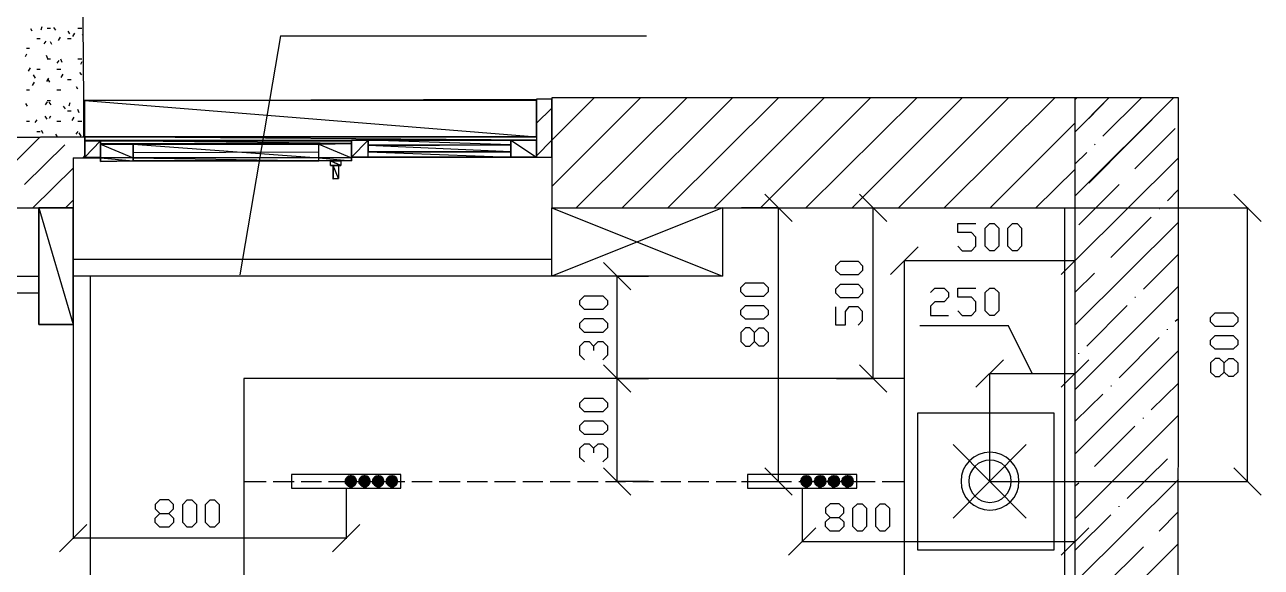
# Model space of a CAD drawing. Extents: x -3 to 1587, y 0 to 1122.
# Drawn here: x 869 to 1172.8, y 788.5 to 921.8 of the extents above; entities that cross this region are included whole.
import ezdxf

# ---------------------------------------------------------------- set-up
doc = ezdxf.new("R2010")
doc.units = 0
doc.layers.add('Page_1', color=7, linetype='CONTINUOUS')

msp = doc.modelspace()

# ---------------------------------------------------------------- linework, layer by layer
at = {"layer": 'Page_1', "color": 7}
for points in [[(859.52, 935.6767), (859.2, 894.0767), (862.08, 894.0767), (883.52, 894.2367), (883.52, 903.1967), (883.2, 941.5967), (864.32, 941.5967), (864.32, 935.6767)], [(887.68, 893.2767), (883.84, 893.2767), (883.84, 889.1167), (887.68, 889.1167)], [(953.44, 893.4367), (949.28, 893.4367), (949.28, 889.2767), (953.44, 889.2767)], [(994.72, 893.4367), (988.48, 893.4367), (988.48, 889.2767), (994.72, 889.2767)], [(895.68, 888.3167), (895.68, 892.4767), (887.68, 892.4767), (887.68, 888.1567)], [(941.28, 888.3167), (941.28, 892.4767), (949.28, 892.6367), (949.28, 888.3167)], [(988.48, 892.3167), (953.44, 892.1567), (953.44, 890.5567), (988.48, 890.5567)], [(946.72, 887.1967), (944.16, 887.1967), (944.16, 888.3167), (946.72, 888.3167)], [(998.56, 876.7967), (1040.48, 876.7967), (1040.48, 859.9967), (998.56, 859.9967)], [(922.88, 606.2367), (1085.12, 606.2367), (1085.12, 834.8767), (922.88, 834.8767)], [(934.56, 807.9967), (961.44, 807.9967), (961.44, 811.3567), (934.56, 811.3567)], [(1046.56, 807.9967), (1073.44, 807.9967), (1073.44, 811.3567), (1046.56, 811.3567)]]:
    msp.add_lwpolyline(points, close=True, dxfattribs=at)
at = {"layer": 'Page_1', "color": 1}
for points in [[(870.88, 920.1567), (870.56, 920.7967)], [(870.88, 920.1567), (870.56, 920.7967)], [(873.28, 921.2767), (872.96, 920.4767)], [(873.28, 921.2767), (872.96, 920.4767)], [(874.56, 920.9567), (875.36, 920.9567)], [(874.56, 920.9567), (875.36, 920.9567)], [(876.64, 920.4767), (876.16, 921.1167)], [(876.64, 920.4767), (876.16, 921.1167)], [(882.08, 920.9567), (883.04, 920.9567)], [(882.08, 920.9567), (883.04, 920.9567)], [(872, 918.3967), (872.8, 918.3967)], [(872, 918.3967), (872.8, 918.3967)], [(874.24, 917.7567), (873.76, 917.1167)], [(874.24, 917.7567), (873.76, 917.1167)], [(875.68, 916.9567), (875.36, 917.5967)], [(875.68, 916.9567), (875.36, 917.5967)], [(877.76, 918.7167), (877.28, 917.9167)], [(877.76, 918.7167), (877.28, 917.9167)], [(879.52, 918.3967), (880.48, 918.3967)], [(879.52, 918.3967), (880.48, 918.3967)], [(880.16, 919.5167), (879.68, 920.1567)], [(880.16, 919.5167), (879.68, 920.1567)], [(881.28, 919.6767), (880.8, 918.8767)], [(881.28, 919.6767), (880.8, 918.8767)], [(883.36, 919.0367), (883.2, 919.3567)], [(883.36, 919.0367), (883.2, 919.3567)], [(869.44, 914.5567), (869.12, 913.9167)], [(869.44, 914.5567), (869.12, 913.9167)], [(869.44, 915.9967), (870.24, 915.9967)], [(869.44, 915.9967), (870.24, 915.9967)], [(874.72, 913.4367), (874.4, 914.2367)], [(874.72, 913.4367), (874.4, 914.2367)], [(874.56, 913.4367), (875.36, 913.4367)], [(874.56, 913.4367), (875.36, 913.4367)], [(877.44, 912.9567), (876.96, 912.3167)], [(877.44, 912.9567), (876.96, 912.3167)], [(878.24, 912.4767), (877.92, 913.2767)], [(878.24, 912.4767), (877.92, 913.2767)], [(882.08, 913.4367), (883.04, 913.4367)], [(882.08, 913.4367), (883.04, 913.4367)], [(883.04, 912.6367), (882.72, 911.9967)], [(883.04, 912.6367), (882.72, 911.9967)], [(870.4, 911.1967), (869.92, 910.3967)], [(870.4, 911.1967), (869.92, 910.3967)], [(871.68, 908.6367), (871.2, 909.4367)], [(871.68, 908.6367), (871.2, 909.4367)], [(872, 910.8767), (872.8, 910.8767)], [(872, 910.8767), (872.8, 910.8767)], [(874.88, 908.6367), (874.4, 907.8367)], [(874.88, 908.6367), (874.4, 907.8367)], [(875.2, 907.6767), (874.72, 908.4767)], [(875.2, 907.6767), (874.72, 908.4767)], [(876.96, 910.8767), (877.92, 910.8767)], [(876.96, 910.8767), (877.92, 910.8767)], [(878.4, 909.5967), (877.92, 908.7967)], [(878.4, 909.5967), (877.92, 908.7967)], [(879.52, 908.3167), (880.48, 908.3167)], [(879.52, 908.3167), (880.48, 908.3167)], [(883.04, 909.4367), (882.56, 910.0767)], [(883.04, 909.4367), (882.56, 910.0767)], [(869.44, 905.7567), (870.24, 905.7567)], [(869.44, 905.7567), (870.24, 905.7567)], [(871.36, 907.6767), (870.88, 906.8767)], [(871.36, 907.6767), (870.88, 906.8767)], [(876.96, 905.7567), (877.92, 905.7567)], [(876.96, 905.7567), (877.92, 905.7567)], [(882.08, 905.9167), (881.76, 906.5567)], [(882.08, 905.9167), (881.76, 906.5567)], [(869.76, 901.7567), (869.28, 902.3967)], [(869.76, 901.7567), (869.28, 902.3967)], [(874.56, 902.8767), (874.08, 902.0767)], [(874.56, 902.8767), (874.08, 902.0767)], [(874.56, 903.1967), (875.36, 903.1967)], [(874.56, 903.1967), (875.36, 903.1967)], [(875.52, 902.0767), (875.04, 902.7167)], [(875.52, 902.0767), (875.04, 902.7167)], [(880.16, 902.5567), (879.84, 901.7567)], [(880.16, 902.5567), (879.84, 901.7567)], [(998.56, 893.4367), (1008.96, 903.8367)], [(998.56, 882.0767), (1020.32, 903.8367)], [(1004.48, 876.7967), (1031.68, 903.8367)], [(1015.84, 876.7967), (1042.88, 903.8367)], [(1027.04, 876.7967), (1054.24, 903.8367)], [(1038.4, 876.7967), (1065.44, 903.8367)], [(1049.76, 876.7967), (1076.8, 903.8367)], [(1060.96, 876.7967), (1088.16, 903.8367)], [(1072.32, 876.7967), (1099.36, 903.8367)], [(1083.68, 876.7967), (1110.72, 903.8367)], [(1094.88, 876.7967), (1122.08, 903.8367)], [(1127.04, 895.3567), (1135.36, 903.8367)], [(1127.04, 879.6767), (1151.2, 903.8367)], [(1127.04, 903.3567), (1127.52, 903.8367)], [(1130.4, 898.7167), (1135.36, 903.8367)], [(1130.4, 882.8767), (1151.2, 903.8367)], [(1133.92, 894.3967), (1143.36, 903.8367)], [(1133.92, 894.3967), (1143.36, 903.8367)], [(874.56, 898.5567), (874.08, 899.3567)], [(874.56, 898.5567), (874.08, 899.3567)], [(875.36, 899.3567), (875.04, 898.7167)], [(875.36, 899.3567), (875.04, 898.7167)], [(879.04, 901.1167), (878.56, 901.7567)], [(879.04, 901.1167), (878.56, 901.7567)], [(879.52, 900.6367), (880.48, 900.6367)], [(879.52, 900.6367), (880.48, 900.6367)], [(882.4, 900.1567), (882.08, 900.9567)], [(882.4, 900.1567), (882.08, 900.9567)], [(994.72, 897.5967), (998.56, 901.2767)], [(994.72, 897.5967), (998.56, 901.2767)], [(869.44, 898.0767), (870.24, 898.0767)], [(869.44, 898.0767), (870.24, 898.0767)], [(872, 898.3967), (871.52, 897.7567)], [(872, 898.3967), (871.52, 897.7567)], [(876.96, 898.0767), (877.92, 898.0767)], [(876.96, 898.0767), (877.92, 898.0767)], [(881.12, 899.0367), (880.64, 898.2367)], [(881.12, 899.0367), (880.64, 898.2367)], [(882.08, 898.0767), (883.04, 898.0767)], [(882.08, 898.0767), (883.04, 898.0767)], [(883.52, 897.1167), (883.84, 897.4367)], [(883.52, 897.1167), (883.84, 897.4367)], [(1106.24, 876.7967), (1127.04, 897.5967)], [(1141.76, 886.3967), (1151.68, 896.3167)], [(1141.76, 886.3967), (1151.68, 896.3167)], [(865.44, 886.8767), (872.64, 894.0767)], [(865.44, 886.8767), (872.64, 894.0767)], [(872, 895.5167), (872.8, 895.5167)], [(872, 895.5167), (872.8, 895.5167)], [(873.6, 895.0367), (873.12, 895.8367)], [(873.6, 895.0367), (873.12, 895.8367)], [(877.12, 894.2367), (876.64, 894.8767)], [(877.12, 894.2367), (876.64, 894.8767)], [(882.08, 895.5167), (881.6, 894.8767)], [(882.08, 895.5167), (881.6, 894.8767)], [(882.88, 894.3967), (882.4, 895.1967)], [(882.88, 894.3967), (882.4, 895.1967)], [(994.72, 889.5967), (998.56, 893.4367)], [(994.72, 889.5967), (998.56, 893.4367)], [(868.96, 882.5567), (878.88, 892.3167)], [(868.96, 882.5567), (878.88, 892.3167)], [(1127.04, 887.5167), (1129.92, 890.3967)], [(1131.84, 892.3167), (1132, 892.4767)], [(1131.84, 892.3167), (1132, 892.4767)], [(883.36, 889.1167), (883.84, 889.5967)], [(883.36, 889.1167), (883.84, 889.5967)], [(1127.2, 863.9967), (1152.48, 889.1167)], [(1127.2, 863.9967), (1152.48, 889.1167)], [(871.04, 876.7967), (880.96, 886.5567)], [(871.04, 876.7967), (880.96, 886.5567)], [(1117.44, 876.7967), (1127.04, 886.2367)], [(1128, 872.6367), (1137.92, 882.5567)], [(1128, 872.6367), (1137.92, 882.5567)], [(1149.76, 878.5567), (1152.48, 881.2767)], [(1149.76, 878.5567), (1152.48, 881.2767)], [(879.04, 876.7967), (880.96, 878.7167)], [(879.04, 876.7967), (880.96, 878.7167)], [(1147.68, 876.6367), (1147.84, 876.6367)], [(1147.68, 876.6367), (1147.84, 876.6367)], [(1127.2, 848.1567), (1152.48, 873.2767)], [(1127.2, 848.1567), (1152.48, 873.2767)], [(1135.84, 864.6367), (1145.76, 874.5567)], [(1135.84, 864.6367), (1145.76, 874.5567)], [(1143.84, 856.7967), (1152.48, 865.4367)], [(1143.84, 856.7967), (1152.48, 865.4367)], [(1127.2, 856.1567), (1131.84, 860.7967)], [(1127.2, 856.1567), (1131.84, 860.7967)], [(1127.2, 832.3167), (1152.48, 857.5967)], [(1127.2, 832.3167), (1152.48, 857.5967)], [(1141.76, 854.8767), (1141.92, 854.8767)], [(1141.76, 854.8767), (1141.92, 854.8767)], [(1129.92, 842.8767), (1139.84, 852.7967)], [(1129.92, 842.8767), (1139.84, 852.7967)], [(1151.68, 848.9567), (1152.48, 849.5967)], [(1151.68, 848.9567), (1152.48, 849.5967)], [(1137.92, 835.0367), (1147.68, 844.9567)], [(1137.92, 835.0367), (1147.68, 844.9567)], [(1149.76, 846.8767), (1149.76, 847.0367)], [(1149.76, 846.8767), (1149.76, 847.0367)], [(1127.2, 816.4767), (1152.48, 841.7567)], [(1127.2, 816.4767), (1152.48, 841.7567)], [(1128, 840.9567), (1128, 841.1167)], [(1128, 840.9567), (1128, 841.1167)], [(1135.84, 833.1167), (1136, 833.1167)], [(1135.84, 833.1167), (1136, 833.1167)], [(1145.76, 827.1967), (1152.48, 833.7567)], [(1145.76, 827.1967), (1152.48, 833.7567)], [(1127.2, 824.4767), (1133.92, 831.0367)], [(1127.2, 824.4767), (1133.92, 831.0367)], [(1127.2, 800.6367), (1152.48, 825.9167)], [(1127.2, 800.6367), (1152.48, 825.9167)], [(1131.84, 813.2767), (1141.76, 823.1967)], [(1131.84, 813.2767), (1141.76, 823.1967)], [(1143.84, 825.1167), (1143.84, 825.2767)], [(1143.84, 825.1167), (1143.84, 825.2767)], [(1139.84, 805.4367), (1149.76, 815.1967)], [(1139.84, 805.4367), (1149.76, 815.1967)], [(1127.2, 784.9567), (1152.48, 810.0767)], [(1127.2, 784.9567), (1152.48, 810.0767)], [(1127.2, 808.6367), (1128, 809.2767)], [(1127.2, 808.6367), (1128, 809.2767)], [(1137.92, 803.3567), (1137.92, 803.5167)], [(1137.92, 803.3567), (1137.92, 803.5167)], [(1147.68, 797.4367), (1152.32, 802.0767)], [(1147.68, 797.4367), (1152.32, 802.0767)], [(1127.2, 792.7967), (1135.84, 801.4367)], [(1127.2, 792.7967), (1135.84, 801.4367)], [(1127.2, 769.1167), (1152.32, 794.2367)], [(1127.2, 769.1167), (1152.32, 794.2367)], [(1133.92, 783.6767), (1143.84, 793.5967)], [(1133.92, 783.6767), (1143.84, 793.5967)]]:
    msp.add_lwpolyline(points, dxfattribs=at)
at = {"layer": 'Page_1', "color": 7}
for points in [[(931.84, 919.0367), (921.92, 860.3167)], [(931.84, 919.0367), (1021.76, 919.0367)], [(883.52, 903.1967), (883.52, 894.2367), (862.08, 894.0767)], [(880.96, 889.1167), (883.84, 889.1167), (883.84, 903.1967)], [(883.84, 903.1967), (883.52, 903.1967)], [(883.84, 903.1967), (994.72, 903.5167)], [(998.56, 903.5167), (994.72, 903.5167), (994.72, 889.2767), (998.56, 889.2767)], [(998.56, 903.8367), (998.56, 876.7967), (1127.04, 876.7967)], [(1152.48, 903.8367), (998.56, 903.8367)], [(998.56, 889.2767), (998.56, 903.5167)], [(1127.04, 903.8367), (1127.04, 246.3967)], [(1152.48, 903.8367), (1130.4, 903.8367)], [(1152.16, 177.5967), (1152.48, 903.8367)], [(887.68, 893.2767), (949.28, 893.4367)], [(953.44, 893.4367), (988.48, 893.4367)], [(887.68, 888.1567), (887.68, 892.4767)], [(887.68, 892.4767), (895.68, 892.4767), (895.68, 888.3167), (887.68, 888.1567), (887.68, 889.1167)], [(895.68, 892.4767), (941.28, 892.4767)], [(941.28, 892.4767), (895.68, 892.4767)], [(895.68, 890.3967), (941.28, 890.5567)], [(941.28, 892.4767), (949.28, 892.6367)], [(941.28, 888.3167), (941.28, 892.4767)], [(949.28, 892.6367), (949.28, 888.3167)], [(880.96, 889.1167), (880.96, 876.7967)], [(941.28, 888.3167), (895.68, 888.3167)], [(895.68, 888.3167), (941.28, 888.3167)], [(944.16, 888.3167), (941.28, 888.3167)], [(946.08, 887.1967), (946.08, 883.9967), (944.8, 883.8367), (944.8, 887.1967)], [(949.28, 888.3167), (946.72, 888.3167)], [(949.28, 889.2767), (949.28, 888.3167)], [(953.44, 889.2767), (988.48, 889.2767)], [(865.44, 876.7967), (880.96, 876.7967)], [(872.48, 876.7967), (872.48, 848.1567)], [(880.96, 876.7967), (880.96, 848.1567)], [(880.96, 876.7967), (880.96, 848.1567)], [(998.56, 876.7967), (1040.48, 859.9967)], [(1040.48, 876.7967), (998.56, 859.9967)], [(998.56, 859.9967), (880.96, 859.9967)], [(872.48, 855.8367), (574.08, 855.8367)], [(872.48, 848.1567), (880.96, 848.1567)], [(1097.12, 800.6367), (1115.04, 818.7167)], [(1097.12, 818.7167), (1115.04, 800.6367)]]:
    msp.add_lwpolyline(points, dxfattribs=at)
at = {"layer": 'Page_1', "color": 1}
for points in [[(994.72, 903.5167), (994.72, 903.1967), (883.84, 903.1967)], [(994.72, 903.1967), (883.84, 903.1967), (994.72, 894.2367)], [(883.84, 903.1967), (994.72, 894.2367), (883.84, 894.2367)], [(883.84, 894.2367), (883.84, 893.4367), (994.72, 893.4367)], [(883.84, 894.2367), (994.72, 894.2367), (994.72, 893.4367)], [(883.84, 893.4367), (994.72, 893.4367), (883.84, 893.2767)], [(883.84, 893.2767), (887.68, 893.2767), (883.84, 889.2767)], [(887.68, 893.2767), (883.84, 889.2767), (887.68, 889.2767)], [(949.28, 893.4367), (949.28, 893.2767), (887.68, 893.2767)], [(887.68, 893.2767), (887.68, 892.6367), (949.28, 892.6367)], [(887.68, 893.2767), (949.28, 893.2767), (949.28, 892.6367)], [(949.28, 893.4367), (953.44, 893.4367), (949.28, 889.2767)], [(953.44, 893.4367), (949.28, 889.2767), (953.44, 889.2767)], [(988.48, 893.4367), (953.44, 893.4367), (953.44, 893.4367)], [(953.44, 893.4367), (953.44, 892.3167), (988.48, 892.3167)], [(953.44, 893.4367), (988.48, 893.4367), (988.48, 892.3167)], [(994.72, 893.4367), (988.48, 893.4367), (994.72, 889.2767)], [(988.48, 893.4367), (994.72, 889.2767), (988.48, 889.2767)], [(887.68, 892.6367), (949.28, 892.6367), (887.68, 892.4767)], [(895.68, 892.4767), (887.68, 892.4767), (895.68, 889.1167)], [(887.68, 892.4767), (895.68, 889.1167), (887.68, 889.1167)], [(941.28, 892.4767), (895.68, 892.4767), (941.28, 889.1167)], [(895.68, 892.4767), (941.28, 889.1167), (895.68, 889.1167)], [(949.28, 892.6367), (941.28, 892.4767), (949.28, 889.1167)], [(941.28, 892.4767), (949.28, 889.1167), (941.28, 889.1167)], [(953.44, 892.3167), (988.48, 892.3167), (953.44, 892.1567)], [(988.48, 890.5567), (953.44, 890.5567), (953.44, 890.5567), (988.48, 890.5567), (953.44, 890.5567), (988.48, 889.2767)], [(953.44, 890.5567), (988.48, 889.2767), (953.44, 889.2767)], [(883.84, 889.2767), (887.68, 889.2767), (883.84, 889.1167)], [(887.68, 889.2767), (883.84, 889.1167), (887.68, 889.1167)], [(895.68, 889.1167), (887.68, 889.1167), (895.68, 888.3167)], [(887.68, 889.1167), (895.68, 888.3167), (887.68, 888.1567)], [(941.28, 889.1167), (895.68, 889.1167), (941.28, 888.3167)], [(895.68, 889.1167), (941.28, 888.3167), (895.68, 888.3167)], [(949.28, 889.1167), (941.28, 889.1167), (949.28, 888.3167)], [(941.28, 889.1167), (949.28, 888.3167), (941.28, 888.3167)], [(946.72, 888.3167), (944.16, 888.3167), (944.16, 888.3167)], [(946.72, 887.1967), (946.72, 887.1967), (944.16, 887.1967), (946.72, 887.1967), (944.16, 887.1967), (944.16, 888.3167)], [(944.16, 888.3167), (946.72, 888.3167), (946.72, 887.1967)], [(946.08, 887.1967), (944.8, 887.1967), (944.8, 887.1967)], [(944.8, 887.1967), (944.8, 883.9967), (946.08, 883.9967)], [(944.8, 887.1967), (946.08, 887.1967), (946.08, 883.9967)], [(949.28, 889.2767), (953.44, 889.2767)], [(953.44, 889.2767), (949.28, 889.2767), (949.28, 889.2767)], [(953.44, 889.2767), (976.96, 889.2767), (976.96, 889.2767)], [(976.96, 889.2767), (976.96, 889.2767), (953.44, 889.2767), (976.96, 889.2767), (953.44, 889.2767), (988.48, 889.2767)], [(994.72, 889.2767), (988.48, 889.2767)], [(988.48, 889.2767), (994.72, 889.2767), (994.72, 889.2767)], [(994.72, 889.2767), (994.72, 889.2767), (988.48, 889.2767)], [(944.8, 883.9967), (946.08, 883.9967), (944.8, 883.8367)], [(1139.84, 884.4767)], [(1139.84, 884.4767)], [(880.96, 876.7967), (872.48, 876.7967), (880.96, 848.1567)], [(872.48, 876.7967), (880.96, 848.1567), (872.48, 848.1567)], [(1133.92, 862.7167)], [(1133.92, 862.7167)], [(1121.92, 826.3967), (1088.32, 826.3967), (1088.32, 792.7967), (1121.92, 792.7967)], [(1151.68, 817.2767)], [(1151.68, 817.2767)], [(1129.92, 811.3567)], [(1129.92, 811.3567)], [(1145.76, 795.5167)], [(1145.76, 795.5167)]]:
    msp.add_lwpolyline(points, close=True, dxfattribs=at)
at = {"layer": 'Page_1', "color": 4}
for points in [[(988.48, 890.5567), (953.44, 892.1567), (988.48, 892.3167)], [(953.44, 890.5567), (988.48, 890.5567), (953.44, 892.1567)]]:
    msp.add_lwpolyline(points, close=True, dxfattribs=at)
at = {"layer": 'Page_1', "color": 5}
for points in [[(1057.6, 873.4367), (1050.88, 880.1567)], [(1080.8, 873.4367), (1074.08, 880.1567)], [(1172.8, 873.4367), (1166.08, 880.1567)], [(1045.12, 809.5967), (1054.24, 809.5967), (1054.24, 876.7967), (1045.12, 876.7967)], [(1068.48, 876.7967), (1077.6, 876.7967)], [(1077.44, 834.8767), (1077.44, 876.7967)], [(1127.04, 876.7967), (1169.6, 876.7967)], [(1169.44, 809.5967), (1169.44, 876.7967)], [(1098.24, 867.3567), (1099.36, 866.2367), (1101.6, 866.2367), (1102.72, 867.3567), (1102.72, 869.5967), (1101.6, 870.7167), (1098.24, 870.7167), (1098.24, 872.9567), (1102.72, 872.9567)], [(1088.48, 867.1967), (1081.76, 860.4767)], [(1123.68, 860.4767), (1130.4, 867.1967)], [(1017.92, 856.6367), (1011.2, 863.3567)], [(1085.12, 834.8767), (1085.12, 863.8367), (1127.04, 863.8367), (1127.04, 834.8767)], [(1022.24, 834.8767), (1014.56, 834.8767), (1014.56, 859.9967), (1022.24, 859.9967)], [(1091.52, 855.9967), (1092.64, 857.1167), (1094.88, 857.1167), (1096, 855.9967), (1096, 854.8767), (1094.88, 853.7567), (1092.64, 853.7567), (1091.52, 852.6367), (1091.52, 850.3967), (1096, 850.3967)], [(1098.24, 851.5167), (1099.36, 850.3967), (1101.6, 850.3967), (1102.72, 851.5167), (1102.72, 853.7567), (1101.6, 854.8767), (1098.24, 854.8767), (1098.24, 857.1167), (1102.72, 857.1167)], [(1073.76, 847.9967), (1074.88, 849.1167), (1074.88, 851.3567), (1073.76, 852.4767), (1071.52, 852.4767), (1070.56, 851.3567), (1070.56, 847.9967), (1068.32, 847.9967), (1068.32, 852.4767)], [(880.96, 848.1567), (880.96, 795.5167)], [(1116.48, 836.1567), (1110.72, 847.8367), (1088.96, 847.8367)], [(1048.32, 846.2367), (1049.44, 847.3567), (1050.56, 847.3567), (1051.68, 846.2367), (1051.68, 843.9967), (1050.56, 842.8767), (1049.44, 842.8767), (1048.32, 843.9967), (1048.32, 846.2367), (1047.2, 847.3567), (1046.08, 847.3567), (1044.96, 846.2367), (1044.96, 843.9967), (1046.08, 842.8767), (1047.2, 842.8767), (1048.32, 843.9967)], [(1006.56, 839.5167), (1005.44, 840.6367), (1005.44, 842.8767), (1006.56, 843.9967), (1007.68, 843.9967), (1008.8, 842.8767), (1008.8, 841.7567)], [(1008.8, 842.8767), (1009.92, 843.9967), (1011.04, 843.9967), (1012.16, 842.8767), (1012.16, 840.6367), (1011.04, 839.5167)], [(1109.44, 839.5167), (1102.72, 832.7967)], [(1123.68, 832.7967), (1130.4, 839.5167)], [(1163.68, 838.7167), (1164.8, 839.8367), (1165.92, 839.8367), (1167.04, 838.7167), (1167.04, 836.4767), (1165.92, 835.3567), (1164.8, 835.3567), (1163.68, 836.4767), (1163.68, 838.7167), (1162.56, 839.8367), (1161.44, 839.8367), (1160.32, 838.7167), (1160.32, 836.4767), (1161.44, 835.3567), (1162.56, 835.3567), (1163.68, 836.4767)], [(1011.2, 838.2367), (1017.92, 831.5167)], [(1017.92, 831.5167), (1011.2, 838.2367)], [(1074.08, 838.2367), (1080.8, 831.5167)], [(1106.08, 809.5967), (1106.08, 836.1567), (1127.04, 836.1567), (1127.04, 809.5967)], [(1022.24, 809.5967), (1014.56, 809.5967), (1014.56, 834.8767), (1022.24, 834.8767)], [(1068.48, 834.8767), (1077.6, 834.8767)], [(1006.56, 814.3967), (1005.44, 815.5167), (1005.44, 817.7567), (1006.56, 818.8767), (1007.68, 818.8767), (1008.8, 817.7567), (1008.8, 816.6367)], [(1008.8, 817.7567), (1009.92, 818.8767), (1011.04, 818.8767), (1012.16, 817.7567), (1012.16, 815.5167), (1011.04, 814.3967)], [(1011.2, 812.9567), (1017.92, 806.2367)], [(1050.88, 812.9567), (1057.6, 806.2367)], [(1166.08, 812.9567), (1172.8, 806.2367)], [(922.88, 809.5967), (928.32, 809.5967)], [(930.08, 809.5967), (935.2, 809.5967)], [(936.96, 809.5967), (941.92, 809.5967)], [(943.68, 809.5967), (948.8, 809.5967)], [(950.56, 809.5967), (955.52, 809.5967)], [(957.28, 809.5967), (962.4, 809.5967)], [(964.16, 809.5967), (969.12, 809.5967)], [(970.88, 809.5967), (976, 809.5967)], [(977.76, 809.5967), (982.72, 809.5967)], [(984.48, 809.5967), (989.6, 809.5967)], [(991.36, 809.5967), (996.32, 809.5967)], [(998.08, 809.5967), (1003.04, 809.5967)], [(1004.8, 809.5967), (1009.92, 809.5967)], [(1011.68, 809.5967), (1016.64, 809.5967)], [(1018.4, 809.5967), (1023.52, 809.5967)], [(1025.28, 809.5967), (1030.24, 809.5967)], [(1032, 809.5967), (1037.12, 809.5967)], [(1038.88, 809.5967), (1043.84, 809.5967)], [(1045.6, 809.5967), (1050.72, 809.5967)], [(1052.48, 809.5967), (1057.44, 809.5967)], [(1059.2, 809.5967), (1064.32, 809.5967)], [(1066.08, 809.5967), (1071.04, 809.5967)], [(1072.8, 809.5967), (1077.92, 809.5967)], [(1079.68, 809.5967), (1085.12, 809.5967)], [(1106.08, 809.5967), (1169.6, 809.5967)], [(904.48, 801.7567), (905.6, 800.6367), (905.6, 799.5167), (904.48, 798.3967), (902.24, 798.3967), (901.12, 799.5167), (901.12, 800.6367), (902.24, 801.7567), (904.48, 801.7567), (905.6, 802.8767), (905.6, 803.9967), (904.48, 805.1167), (902.24, 805.1167), (901.12, 803.9967), (901.12, 802.8767), (902.24, 801.7567)], [(948, 807.9967), (948, 795.5167)], [(1060, 807.9967), (1060, 794.7167)], [(1127.04, 807.9967), (1127.04, 794.7167)], [(1069.12, 800.7967), (1070.24, 799.6767), (1070.24, 798.5567), (1069.12, 797.4367), (1066.88, 797.4367), (1065.76, 798.5567), (1065.76, 799.6767), (1066.88, 800.7967), (1069.12, 800.7967), (1070.24, 801.9167), (1070.24, 803.0367), (1069.12, 804.1567), (1066.88, 804.1567), (1065.76, 803.0367), (1065.76, 801.9167), (1066.88, 800.7967)], [(884.32, 799.0367), (877.6, 792.3167)], [(944.64, 792.3167), (951.36, 799.0367)], [(1063.36, 798.2367), (1056.64, 791.5167)], [(1123.68, 791.5167), (1130.4, 798.2367)], [(948, 795.6767), (880.96, 795.6767)], [(1060, 794.8767), (1127.04, 794.8767)]]:
    msp.add_lwpolyline(points, dxfattribs=at)
at = {"layer": 'Page_1', "color": 3}
for points in [[(1124.48, 876.7967), (1124.48, 581.1167)], [(998.56, 864.1567), (880.96, 864.1567)], [(574.08, 859.9967), (872.48, 859.9967)], [(885.12, 859.9967), (885.12, 581.1167)]]:
    msp.add_lwpolyline(points, dxfattribs=at)
at = {"layer": 'Page_1', "color": 5}
for points in [[(1106.08, 866.2367), (1104.96, 867.3567), (1104.96, 871.8367), (1106.08, 872.9567), (1107.2, 872.9567), (1108.32, 871.8367), (1108.32, 867.3567), (1107.2, 866.2367)], [(1111.68, 866.2367), (1110.56, 867.3567), (1110.56, 871.8367), (1111.68, 872.9567), (1112.8, 872.9567), (1113.92, 871.8367), (1113.92, 867.3567), (1112.8, 866.2367)], [(1074.88, 861.4367), (1073.76, 860.3167), (1069.44, 860.3167), (1068.32, 861.4367), (1068.32, 862.5567), (1069.44, 863.6767), (1073.76, 863.6767), (1074.88, 862.5567)], [(1051.68, 856.1567), (1050.56, 855.0367), (1046.08, 855.0367), (1044.96, 856.1567), (1044.96, 857.2767), (1046.08, 858.3967), (1050.56, 858.3967), (1051.68, 857.2767)], [(1074.88, 855.8367), (1073.76, 854.7167), (1069.44, 854.7167), (1068.32, 855.8367), (1068.32, 856.9567), (1069.44, 858.0767), (1073.76, 858.0767), (1074.88, 856.9567)], [(1106.08, 850.3967), (1104.96, 851.5167), (1104.96, 855.9967), (1106.08, 857.1167), (1107.2, 857.1167), (1108.32, 855.9967), (1108.32, 851.5167), (1107.2, 850.3967)], [(1012.16, 852.9567), (1011.04, 851.8367), (1006.56, 851.8367), (1005.44, 852.9567), (1005.44, 854.0767), (1006.56, 855.1967), (1011.04, 855.1967), (1012.16, 854.0767)], [(1051.68, 850.5567), (1050.56, 849.4367), (1046.08, 849.4367), (1044.96, 850.5567), (1044.96, 851.6767), (1046.08, 852.7967), (1050.56, 852.7967), (1051.68, 851.6767)], [(1167.04, 848.7967), (1165.92, 847.6767), (1161.44, 847.6767), (1160.32, 848.7967), (1160.32, 849.9167), (1161.44, 851.0367), (1165.92, 851.0367), (1167.04, 849.9167)], [(1012.16, 847.3567), (1011.04, 846.2367), (1006.56, 846.2367), (1005.44, 847.3567), (1005.44, 848.4767), (1006.56, 849.5967), (1011.04, 849.5967), (1012.16, 848.4767)], [(1167.04, 843.1967), (1165.92, 842.0767), (1161.44, 842.0767), (1160.32, 843.1967), (1160.32, 844.3167), (1161.44, 845.4367), (1165.92, 845.4367), (1167.04, 844.3167)], [(1012.16, 827.8367), (1011.04, 826.7167), (1006.56, 826.7167), (1005.44, 827.8367), (1005.44, 828.9567), (1006.56, 830.0767), (1011.04, 830.0767), (1012.16, 828.9567)], [(1012.16, 822.2367), (1011.04, 821.1167), (1006.56, 821.1167), (1005.44, 822.2367), (1005.44, 823.3567), (1006.56, 824.4767), (1011.04, 824.4767), (1012.16, 823.3567)], [(908.96, 798.3967), (907.84, 799.5167), (907.84, 803.9967), (908.96, 805.1167), (910.08, 805.1167), (911.2, 803.9967), (911.2, 799.5167), (910.08, 798.3967)], [(914.56, 798.3967), (913.44, 799.5167), (913.44, 803.9967), (914.56, 805.1167), (915.68, 805.1167), (916.8, 803.9967), (916.8, 799.5167), (915.68, 798.3967)], [(1073.6, 797.4367), (1072.48, 798.5567), (1072.48, 803.0367), (1073.6, 804.1567), (1074.72, 804.1567), (1075.84, 803.0367), (1075.84, 798.5567), (1074.72, 797.4367)], [(1079.2, 797.4367), (1078.08, 798.5567), (1078.08, 803.0367), (1079.2, 804.1567), (1080.32, 804.1567), (1081.44, 803.0367), (1081.44, 798.5567), (1080.32, 797.4367)]]:
    msp.add_lwpolyline(points, close=True, dxfattribs=at)
at = {"layer": 'Page_1', "color": 2}
for points in [[(948, 810.3967), (950.4, 810.0767), (947.84, 810.0767)], [(950.4, 810.0767), (947.84, 810.0767), (950.56, 809.9167)], [(947.84, 810.0767), (950.56, 809.9167), (947.84, 809.9167)], [(950.56, 809.9167), (947.84, 809.9167), (950.56, 809.5967)], [(947.84, 809.9167), (950.56, 809.5967), (947.84, 809.5967)], [(950.56, 809.5967), (947.84, 809.5967), (950.56, 809.4367)], [(947.84, 809.5967), (950.56, 809.4367), (947.84, 809.4367)], [(950.56, 809.4367), (947.84, 809.4367), (950.4, 809.1167)], [(947.84, 809.4367), (950.4, 809.1167), (947.84, 809.1167)], [(950.4, 809.1167), (947.84, 809.1167), (950.24, 808.9567)], [(947.84, 809.1167), (950.24, 808.9567), (948, 808.9567)], [(948.16, 810.5567), (950.24, 810.3967), (948, 810.3967)], [(950.24, 810.3967), (948, 810.3967), (950.4, 810.0767)], [(950.24, 808.9567), (948, 808.9567), (950.08, 808.7967)], [(948, 808.9567), (950.08, 808.7967), (948.16, 808.7967)], [(948.32, 810.7167), (950.08, 810.5567), (948.16, 810.5567)], [(950.08, 810.5567), (948.16, 810.5567), (950.24, 810.3967)], [(950.08, 808.7967), (948.16, 808.7967), (949.92, 808.6367)], [(948.16, 808.7967), (949.92, 808.6367), (948.32, 808.6367)], [(948.48, 810.8767), (949.92, 810.7167), (948.32, 810.7167)], [(949.92, 810.7167), (948.32, 810.7167), (950.08, 810.5567)], [(949.92, 808.6367), (948.32, 808.6367), (949.76, 808.4767)], [(948.32, 808.6367), (949.76, 808.4767), (948.48, 808.4767)], [(948.8, 810.8767), (949.76, 810.8767), (948.48, 810.8767)], [(949.76, 810.8767), (948.48, 810.8767), (949.92, 810.7167)], [(949.76, 808.4767), (948.48, 808.4767), (949.44, 808.3167)], [(948.48, 808.4767), (949.44, 808.3167), (948.8, 808.3167)], [(948.96, 811.0367), (949.44, 810.8767), (948.8, 810.8767)], [(949.44, 810.8767), (948.8, 810.8767), (949.76, 810.8767)], [(949.44, 808.3167), (948.8, 808.3167), (949.28, 808.3167)], [(948.8, 808.3167), (949.28, 808.3167), (948.96, 808.3167)], [(949.28, 811.0367), (948.96, 811.0367), (949.44, 810.8767)], [(951.36, 810.3967), (953.76, 810.0767), (951.2, 810.0767)], [(953.76, 810.0767), (951.2, 810.0767), (953.92, 809.9167)], [(951.2, 810.0767), (953.92, 809.9167), (951.2, 809.9167)], [(953.92, 809.9167), (951.2, 809.9167), (953.92, 809.5967)], [(951.2, 809.9167), (953.92, 809.5967), (951.2, 809.5967)], [(953.92, 809.5967), (951.2, 809.5967), (953.92, 809.4367)], [(951.2, 809.5967), (953.92, 809.4367), (951.2, 809.4367)], [(953.92, 809.4367), (951.2, 809.4367), (953.76, 809.1167)], [(951.2, 809.4367), (953.76, 809.1167), (951.2, 809.1167)], [(953.76, 809.1167), (951.2, 809.1167), (953.6, 808.9567)], [(951.2, 809.1167), (953.6, 808.9567), (951.36, 808.9567)], [(951.52, 810.5567), (953.6, 810.3967), (951.36, 810.3967)], [(953.6, 810.3967), (951.36, 810.3967), (953.76, 810.0767)], [(953.6, 808.9567), (951.36, 808.9567), (953.6, 808.7967)], [(951.36, 808.9567), (953.6, 808.7967), (951.52, 808.7967)], [(951.68, 810.7167), (953.6, 810.5567), (951.52, 810.5567)], [(953.6, 810.5567), (951.52, 810.5567), (953.6, 810.3967)], [(953.6, 808.7967), (951.52, 808.7967), (953.28, 808.6367)], [(951.52, 808.7967), (953.28, 808.6367), (951.68, 808.6367)], [(951.84, 810.8767), (953.28, 810.7167), (951.68, 810.7167)], [(953.28, 810.7167), (951.68, 810.7167), (953.6, 810.5567)], [(953.28, 808.6367), (951.68, 808.6367), (953.12, 808.4767)], [(951.68, 808.6367), (953.12, 808.4767), (951.84, 808.4767)], [(952.16, 810.8767), (953.12, 810.8767), (951.84, 810.8767)], [(953.12, 810.8767), (951.84, 810.8767), (953.28, 810.7167)], [(953.12, 808.4767), (951.84, 808.4767), (952.96, 808.3167)], [(951.84, 808.4767), (952.96, 808.3167), (952.16, 808.3167)], [(952.32, 811.0367), (952.96, 810.8767), (952.16, 810.8767)], [(952.96, 810.8767), (952.16, 810.8767), (953.12, 810.8767)], [(952.96, 808.3167), (952.16, 808.3167), (952.64, 808.3167)], [(952.16, 808.3167), (952.64, 808.3167), (952.32, 808.3167)], [(952.64, 811.0367), (952.32, 811.0367), (952.96, 810.8767)], [(954.72, 810.3967), (957.12, 810.0767), (954.56, 810.0767)], [(957.12, 810.0767), (954.56, 810.0767), (957.28, 809.9167)], [(954.56, 810.0767), (957.28, 809.9167), (954.56, 809.9167)], [(957.28, 809.9167), (954.56, 809.9167), (957.28, 809.5967)], [(954.56, 809.9167), (957.28, 809.5967), (954.56, 809.5967)], [(957.28, 809.5967), (954.56, 809.5967), (957.28, 809.4367)], [(954.56, 809.5967), (957.28, 809.4367), (954.56, 809.4367)], [(957.28, 809.4367), (954.56, 809.4367), (957.12, 809.1167)], [(954.56, 809.4367), (957.12, 809.1167), (954.56, 809.1167)], [(957.12, 809.1167), (954.56, 809.1167), (957.12, 808.9567)], [(954.56, 809.1167), (957.12, 808.9567), (954.72, 808.9567)], [(954.88, 810.5567), (957.12, 810.3967), (954.72, 810.3967)], [(957.12, 810.3967), (954.72, 810.3967), (957.12, 810.0767)], [(957.12, 808.9567), (954.72, 808.9567), (956.96, 808.7967)], [(954.72, 808.9567), (956.96, 808.7967), (954.88, 808.7967)], [(955.04, 810.7167), (956.96, 810.5567), (954.88, 810.5567)], [(956.96, 810.5567), (954.88, 810.5567), (957.12, 810.3967)], [(956.96, 808.7967), (954.88, 808.7967), (956.64, 808.6367)], [(954.88, 808.7967), (956.64, 808.6367), (955.04, 808.6367)], [(955.36, 810.8767), (956.64, 810.7167), (955.04, 810.7167)], [(956.64, 810.7167), (955.04, 810.7167), (956.96, 810.5567)], [(956.64, 808.6367), (955.04, 808.6367), (956.48, 808.4767)], [(955.04, 808.6367), (956.48, 808.4767), (955.36, 808.4767)], [(955.52, 810.8767), (956.48, 810.8767), (955.36, 810.8767)], [(956.48, 810.8767), (955.36, 810.8767), (956.64, 810.7167)], [(956.48, 808.4767), (955.36, 808.4767), (956.32, 808.3167)], [(955.36, 808.4767), (956.32, 808.3167), (955.52, 808.3167)], [(955.84, 811.0367), (956.32, 810.8767), (955.52, 810.8767)], [(956.32, 810.8767), (955.52, 810.8767), (956.48, 810.8767)], [(956.32, 808.3167), (955.52, 808.3167), (956, 808.3167)], [(955.52, 808.3167), (956, 808.3167), (955.84, 808.3167)], [(956, 811.0367), (955.84, 811.0367), (956.32, 810.8767)], [(958.08, 810.3967), (960.48, 810.0767), (957.92, 810.0767)], [(960.48, 810.0767), (957.92, 810.0767), (960.64, 809.9167)], [(957.92, 810.0767), (960.64, 809.9167), (957.92, 809.9167)], [(960.64, 809.9167), (957.92, 809.9167), (960.64, 809.5967)], [(957.92, 809.9167), (960.64, 809.5967), (957.92, 809.5967)], [(960.64, 809.5967), (957.92, 809.5967), (960.64, 809.4367)], [(957.92, 809.5967), (960.64, 809.4367), (957.92, 809.4367)], [(960.64, 809.4367), (957.92, 809.4367), (960.48, 809.1167)], [(957.92, 809.4367), (960.48, 809.1167), (957.92, 809.1167)], [(960.48, 809.1167), (957.92, 809.1167), (960.48, 808.9567)], [(957.92, 809.1167), (960.48, 808.9567), (958.08, 808.9567)], [(958.24, 810.5567), (960.48, 810.3967), (958.08, 810.3967)], [(960.48, 810.3967), (958.08, 810.3967), (960.48, 810.0767)], [(960.48, 808.9567), (958.08, 808.9567), (960.32, 808.7967)], [(958.08, 808.9567), (960.32, 808.7967), (958.24, 808.7967)], [(958.4, 810.7167), (960.32, 810.5567), (958.24, 810.5567)], [(960.32, 810.5567), (958.24, 810.5567), (960.48, 810.3967)], [(960.32, 808.7967), (958.24, 808.7967), (960, 808.6367)], [(958.24, 808.7967), (960, 808.6367), (958.4, 808.6367)], [(958.72, 810.8767), (960, 810.7167), (958.4, 810.7167)], [(960, 810.7167), (958.4, 810.7167), (960.32, 810.5567)], [(960, 808.6367), (958.4, 808.6367), (959.84, 808.4767)], [(958.4, 808.6367), (959.84, 808.4767), (958.72, 808.4767)], [(958.88, 810.8767), (959.84, 810.8767), (958.72, 810.8767)], [(959.84, 810.8767), (958.72, 810.8767), (960, 810.7167)], [(959.84, 808.4767), (958.72, 808.4767), (959.68, 808.3167)], [(958.72, 808.4767), (959.68, 808.3167), (958.88, 808.3167)], [(959.2, 811.0367), (959.68, 810.8767), (958.88, 810.8767)], [(959.68, 810.8767), (958.88, 810.8767), (959.84, 810.8767)], [(959.68, 808.3167), (958.88, 808.3167), (959.36, 808.3167)], [(958.88, 808.3167), (959.36, 808.3167), (959.2, 808.3167)], [(959.36, 811.0367), (959.2, 811.0367), (959.68, 810.8767)], [(1059.84, 810.0767), (1062.4, 809.9167), (1059.68, 809.9167)], [(1062.4, 809.9167), (1059.68, 809.9167), (1062.4, 809.5967)], [(1059.68, 809.9167), (1062.4, 809.5967), (1059.68, 809.5967)], [(1062.4, 809.5967), (1059.68, 809.5967), (1062.4, 809.4367)], [(1059.68, 809.5967), (1062.4, 809.4367), (1059.68, 809.4367)], [(1062.4, 809.4367), (1059.68, 809.4367), (1062.24, 809.1167)], [(1059.68, 809.4367), (1062.24, 809.1167), (1059.84, 809.1167)], [(1060, 810.5567), (1062.24, 810.3967), (1059.84, 810.3967)], [(1062.24, 810.3967), (1059.84, 810.3967), (1062.24, 810.0767)], [(1059.84, 810.3967), (1062.24, 810.0767), (1059.84, 810.0767)], [(1062.24, 810.0767), (1059.84, 810.0767), (1062.4, 809.9167)], [(1062.24, 809.1167), (1059.84, 809.1167), (1062.24, 808.9567)], [(1059.84, 809.1167), (1062.24, 808.9567), (1059.84, 808.9567)], [(1062.24, 808.9567), (1059.84, 808.9567), (1062.08, 808.7967)], [(1059.84, 808.9567), (1062.08, 808.7967), (1060, 808.7967)], [(1060.16, 810.7167), (1062.08, 810.5567), (1060, 810.5567)], [(1062.08, 810.5567), (1060, 810.5567), (1062.24, 810.3967)], [(1062.08, 808.7967), (1060, 808.7967), (1061.92, 808.6367)], [(1060, 808.7967), (1061.92, 808.6367), (1060.16, 808.6367)], [(1060.48, 810.8767), (1061.92, 810.7167), (1060.16, 810.7167)], [(1061.92, 810.7167), (1060.16, 810.7167), (1062.08, 810.5567)], [(1061.92, 808.6367), (1060.16, 808.6367), (1061.6, 808.4767)], [(1060.16, 808.6367), (1061.6, 808.4767), (1060.48, 808.4767)], [(1060.64, 810.8767), (1061.6, 810.8767), (1060.48, 810.8767)], [(1061.6, 810.8767), (1060.48, 810.8767), (1061.92, 810.7167)], [(1061.6, 808.4767), (1060.48, 808.4767), (1061.44, 808.3167)], [(1060.48, 808.4767), (1061.44, 808.3167), (1060.64, 808.3167)], [(1060.96, 811.0367), (1061.44, 810.8767), (1060.64, 810.8767)], [(1061.44, 810.8767), (1060.64, 810.8767), (1061.6, 810.8767)], [(1061.44, 808.3167), (1060.64, 808.3167), (1061.12, 808.3167)], [(1060.64, 808.3167), (1061.12, 808.3167), (1060.96, 808.3167)], [(1061.12, 811.0367), (1060.96, 811.0367), (1061.44, 810.8767)], [(1063.2, 810.0767), (1065.76, 809.9167), (1063.04, 809.9167)], [(1065.76, 809.9167), (1063.04, 809.9167), (1065.76, 809.5967)], [(1063.04, 809.9167), (1065.76, 809.5967), (1063.04, 809.5967)], [(1065.76, 809.5967), (1063.04, 809.5967), (1065.76, 809.4367)], [(1063.04, 809.5967), (1065.76, 809.4367), (1063.04, 809.4367)], [(1065.76, 809.4367), (1063.04, 809.4367), (1065.6, 809.1167)], [(1063.04, 809.4367), (1065.6, 809.1167), (1063.2, 809.1167)], [(1063.36, 810.5567), (1065.6, 810.3967), (1063.2, 810.3967)], [(1065.6, 810.3967), (1063.2, 810.3967), (1065.6, 810.0767)], [(1063.2, 810.3967), (1065.6, 810.0767), (1063.2, 810.0767)], [(1065.6, 810.0767), (1063.2, 810.0767), (1065.76, 809.9167)], [(1065.6, 809.1167), (1063.2, 809.1167), (1065.6, 808.9567)], [(1063.2, 809.1167), (1065.6, 808.9567), (1063.2, 808.9567)], [(1065.6, 808.9567), (1063.2, 808.9567), (1065.44, 808.7967)], [(1063.2, 808.9567), (1065.44, 808.7967), (1063.36, 808.7967)], [(1063.52, 810.7167), (1065.44, 810.5567), (1063.36, 810.5567)], [(1065.44, 810.5567), (1063.36, 810.5567), (1065.6, 810.3967)], [(1065.44, 808.7967), (1063.36, 808.7967), (1065.28, 808.6367)], [(1063.36, 808.7967), (1065.28, 808.6367), (1063.52, 808.6367)], [(1063.84, 810.8767), (1065.28, 810.7167), (1063.52, 810.7167)], [(1065.28, 810.7167), (1063.52, 810.7167), (1065.44, 810.5567)], [(1065.28, 808.6367), (1063.52, 808.6367), (1064.96, 808.4767)], [(1063.52, 808.6367), (1064.96, 808.4767), (1063.84, 808.4767)], [(1064, 810.8767), (1064.96, 810.8767), (1063.84, 810.8767)], [(1064.96, 810.8767), (1063.84, 810.8767), (1065.28, 810.7167)], [(1064.96, 808.4767), (1063.84, 808.4767), (1064.8, 808.3167)], [(1063.84, 808.4767), (1064.8, 808.3167), (1064, 808.3167)], [(1064.32, 811.0367), (1064.8, 810.8767), (1064, 810.8767)], [(1064.8, 810.8767), (1064, 810.8767), (1064.96, 810.8767)], [(1064.8, 808.3167), (1064, 808.3167), (1064.48, 808.3167)], [(1064, 808.3167), (1064.48, 808.3167), (1064.32, 808.3167)], [(1064.48, 811.0367), (1064.32, 811.0367), (1064.8, 810.8767)], [(1066.56, 810.0767), (1069.12, 809.9167), (1066.4, 809.9167)], [(1069.12, 809.9167), (1066.4, 809.9167), (1069.12, 809.5967)], [(1066.4, 809.9167), (1069.12, 809.5967), (1066.4, 809.5967)], [(1069.12, 809.5967), (1066.4, 809.5967), (1069.12, 809.4367)], [(1066.4, 809.5967), (1069.12, 809.4367), (1066.4, 809.4367)], [(1069.12, 809.4367), (1066.4, 809.4367), (1069.12, 809.1167)], [(1066.4, 809.4367), (1069.12, 809.1167), (1066.56, 809.1167)], [(1066.72, 810.5567), (1068.96, 810.3967), (1066.56, 810.3967)], [(1068.96, 810.3967), (1066.56, 810.3967), (1069.12, 810.0767)], [(1066.56, 810.3967), (1069.12, 810.0767), (1066.56, 810.0767)], [(1069.12, 810.0767), (1066.56, 810.0767), (1069.12, 809.9167)], [(1069.12, 809.1167), (1066.56, 809.1167), (1068.96, 808.9567)], [(1066.56, 809.1167), (1068.96, 808.9567), (1066.56, 808.9567)], [(1068.96, 808.9567), (1066.56, 808.9567), (1068.8, 808.7967)], [(1066.56, 808.9567), (1068.8, 808.7967), (1066.72, 808.7967)], [(1067.04, 810.7167), (1068.8, 810.5567), (1066.72, 810.5567)], [(1068.8, 810.5567), (1066.72, 810.5567), (1068.96, 810.3967)], [(1068.8, 808.7967), (1066.72, 808.7967), (1068.64, 808.6367)], [(1066.72, 808.7967), (1068.64, 808.6367), (1067.04, 808.6367)], [(1067.2, 810.8767), (1068.64, 810.7167), (1067.04, 810.7167)], [(1068.64, 810.7167), (1067.04, 810.7167), (1068.8, 810.5567)], [(1068.64, 808.6367), (1067.04, 808.6367), (1068.32, 808.4767)], [(1067.04, 808.6367), (1068.32, 808.4767), (1067.2, 808.4767)], [(1067.36, 810.8767), (1068.32, 810.8767), (1067.2, 810.8767)], [(1068.32, 810.8767), (1067.2, 810.8767), (1068.64, 810.7167)], [(1068.32, 808.4767), (1067.2, 808.4767), (1068.16, 808.3167)], [(1067.2, 808.4767), (1068.16, 808.3167), (1067.36, 808.3167)], [(1067.68, 811.0367), (1068.16, 810.8767), (1067.36, 810.8767)], [(1068.16, 810.8767), (1067.36, 810.8767), (1068.32, 810.8767)], [(1068.16, 808.3167), (1067.36, 808.3167), (1067.84, 808.3167)], [(1067.36, 808.3167), (1067.84, 808.3167), (1067.68, 808.3167)], [(1067.84, 811.0367), (1067.68, 811.0367), (1068.16, 810.8767)], [(1069.92, 810.0767), (1072.48, 809.9167), (1069.76, 809.9167)], [(1072.48, 809.9167), (1069.76, 809.9167), (1072.48, 809.5967)], [(1069.76, 809.9167), (1072.48, 809.5967), (1069.76, 809.5967)], [(1072.48, 809.5967), (1069.76, 809.5967), (1072.48, 809.4367)], [(1069.76, 809.5967), (1072.48, 809.4367), (1069.76, 809.4367)], [(1072.48, 809.4367), (1069.76, 809.4367), (1072.48, 809.1167)], [(1069.76, 809.4367), (1072.48, 809.1167), (1069.92, 809.1167)], [(1070.08, 810.5567), (1072.32, 810.3967), (1069.92, 810.3967)], [(1072.32, 810.3967), (1069.92, 810.3967), (1072.48, 810.0767)], [(1069.92, 810.3967), (1072.48, 810.0767), (1069.92, 810.0767)], [(1072.48, 810.0767), (1069.92, 810.0767), (1072.48, 809.9167)], [(1072.48, 809.1167), (1069.92, 809.1167), (1072.32, 808.9567)], [(1069.92, 809.1167), (1072.32, 808.9567), (1069.92, 808.9567)], [(1072.32, 808.9567), (1069.92, 808.9567), (1072.16, 808.7967)], [(1069.92, 808.9567), (1072.16, 808.7967), (1070.08, 808.7967)], [(1070.4, 810.7167), (1072.16, 810.5567), (1070.08, 810.5567)], [(1072.16, 810.5567), (1070.08, 810.5567), (1072.32, 810.3967)], [(1072.16, 808.7967), (1070.08, 808.7967), (1072, 808.6367)], [(1070.08, 808.7967), (1072, 808.6367), (1070.4, 808.6367)], [(1070.56, 810.8767), (1072, 810.7167), (1070.4, 810.7167)], [(1072, 810.7167), (1070.4, 810.7167), (1072.16, 810.5567)], [(1072, 808.6367), (1070.4, 808.6367), (1071.68, 808.4767)], [(1070.4, 808.6367), (1071.68, 808.4767), (1070.56, 808.4767)], [(1070.72, 810.8767), (1071.68, 810.8767), (1070.56, 810.8767)], [(1071.68, 810.8767), (1070.56, 810.8767), (1072, 810.7167)], [(1071.68, 808.4767), (1070.56, 808.4767), (1071.52, 808.3167)], [(1070.56, 808.4767), (1071.52, 808.3167), (1070.72, 808.3167)], [(1071.04, 811.0367), (1071.52, 810.8767), (1070.72, 810.8767)], [(1071.52, 810.8767), (1070.72, 810.8767), (1071.68, 810.8767)], [(1071.52, 808.3167), (1070.72, 808.3167), (1071.2, 808.3167)], [(1070.72, 808.3167), (1071.2, 808.3167), (1071.04, 808.3167)], [(1071.2, 811.0367), (1071.04, 811.0367), (1071.52, 810.8767)]]:
    msp.add_lwpolyline(points, close=True, dxfattribs=at)
at = {"layer": 'Page_1', "color": 7}
for points in [[(1106.16, 816.7967), (1102.227728, 816.7967), (1099.04, 813.608972), (1099.04, 809.6767)], [(1106.16, 814.8767), (1103.288128, 814.8767), (1100.96, 812.548572), (1100.96, 809.6767)], [(1113.28, 809.6767), (1113.28, 813.608972), (1110.092272, 816.7967), (1106.16, 816.7967)], [(1111.36, 809.6767), (1111.36, 812.548572), (1109.031872, 814.8767), (1106.16, 814.8767)], [(949.2, 811.0367), (948.448912, 811.0367), (947.84, 810.427788), (947.84, 809.6767)], [(947.84, 809.6767), (947.84, 808.925612), (948.448912, 808.3167), (949.2, 808.3167)], [(950.56, 809.6767), (950.56, 810.427788), (949.951088, 811.0367), (949.2, 811.0367)], [(949.2, 808.3167), (949.951088, 808.3167), (950.56, 808.925612), (950.56, 809.6767)], [(952.56, 811.0367), (951.808912, 811.0367), (951.2, 810.427788), (951.2, 809.6767)], [(951.2, 809.6767), (951.2, 808.925612), (951.808912, 808.3167), (952.56, 808.3167)], [(953.92, 809.6767), (953.92, 810.427788), (953.311088, 811.0367), (952.56, 811.0367)], [(952.56, 808.3167), (953.311088, 808.3167), (953.92, 808.925612), (953.92, 809.6767)], [(955.92, 811.0367), (955.168912, 811.0367), (954.56, 810.427788), (954.56, 809.6767)], [(954.56, 809.6767), (954.56, 808.925612), (955.168912, 808.3167), (955.92, 808.3167)], [(957.28, 809.6767), (957.28, 810.427788), (956.671088, 811.0367), (955.92, 811.0367)], [(955.92, 808.3167), (956.671088, 808.3167), (957.28, 808.925612), (957.28, 809.6767)], [(959.28, 811.0367), (958.528912, 811.0367), (957.92, 810.427788), (957.92, 809.6767)], [(957.92, 809.6767), (957.92, 808.925612), (958.528912, 808.3167), (959.28, 808.3167)], [(960.64, 809.6767), (960.64, 810.427788), (960.031088, 811.0367), (959.28, 811.0367)], [(959.28, 808.3167), (960.031088, 808.3167), (960.64, 808.925612), (960.64, 809.6767)], [(1061.04, 811.0367), (1060.288912, 811.0367), (1059.68, 810.427788), (1059.68, 809.6767)], [(1059.68, 809.6767), (1059.68, 808.925612), (1060.288912, 808.3167), (1061.04, 808.3167)], [(1062.4, 809.6767), (1062.4, 810.427788), (1061.791088, 811.0367), (1061.04, 811.0367)], [(1061.04, 808.3167), (1061.791088, 808.3167), (1062.4, 808.925612), (1062.4, 809.6767)], [(1064.56, 811.0367), (1063.808912, 811.0367), (1063.2, 810.427788), (1063.2, 809.6767)], [(1063.2, 809.6767), (1063.2, 808.925612), (1063.808912, 808.3167), (1064.56, 808.3167)], [(1065.92, 809.6767), (1065.92, 810.427788), (1065.311088, 811.0367), (1064.56, 811.0367)], [(1064.56, 808.3167), (1065.311088, 808.3167), (1065.92, 808.925612), (1065.92, 809.6767)], [(1067.92, 811.0367), (1067.168912, 811.0367), (1066.56, 810.427788), (1066.56, 809.6767)], [(1066.56, 809.6767), (1066.56, 808.925612), (1067.168912, 808.3167), (1067.92, 808.3167)], [(1069.28, 809.6767), (1069.28, 810.427788), (1068.671088, 811.0367), (1067.92, 811.0367)], [(1067.92, 808.3167), (1068.671088, 808.3167), (1069.28, 808.925612), (1069.28, 809.6767)], [(1071.28, 811.0367), (1070.528912, 811.0367), (1069.92, 810.427788), (1069.92, 809.6767)], [(1069.92, 809.6767), (1069.92, 808.925612), (1070.528912, 808.3167), (1071.28, 808.3167)], [(1072.64, 809.6767), (1072.64, 810.427788), (1072.031088, 811.0367), (1071.28, 811.0367)], [(1071.28, 808.3167), (1072.031088, 808.3167), (1072.64, 808.925612), (1072.64, 809.6767)], [(1099.04, 809.6767), (1099.04, 805.744428), (1102.227728, 802.5567), (1106.16, 802.5567)], [(1100.96, 809.6767), (1100.96, 806.804828), (1103.288128, 804.4767), (1106.16, 804.4767)], [(1106.16, 802.5567), (1110.092272, 802.5567), (1113.28, 805.744428), (1113.28, 809.6767)], [(1106.16, 804.4767), (1109.031872, 804.4767), (1111.36, 806.804828), (1111.36, 809.6767)]]:
    msp.add_open_spline(points, degree=3, dxfattribs=at)

doc.saveas('drawing.dxf')
